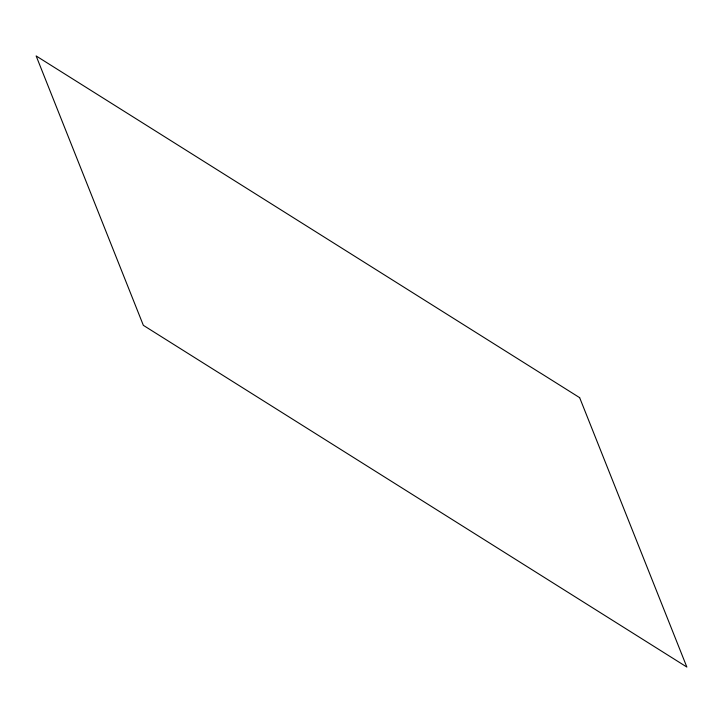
<?xml version="1.0" encoding="UTF-8"?>
<svg xmlns="http://www.w3.org/2000/svg" width="723" height="723" viewBox="0 0 723 723"><rect width="100%" height="100%" fill="white"/><g stroke="black" fill="none" stroke-linecap="round" stroke-linejoin="round"><path stroke-width="1.08" d="M579.656 397.668L36.15 55.951L143.344 325.332L686.85 667.049L579.656 397.668"/></g></svg>
